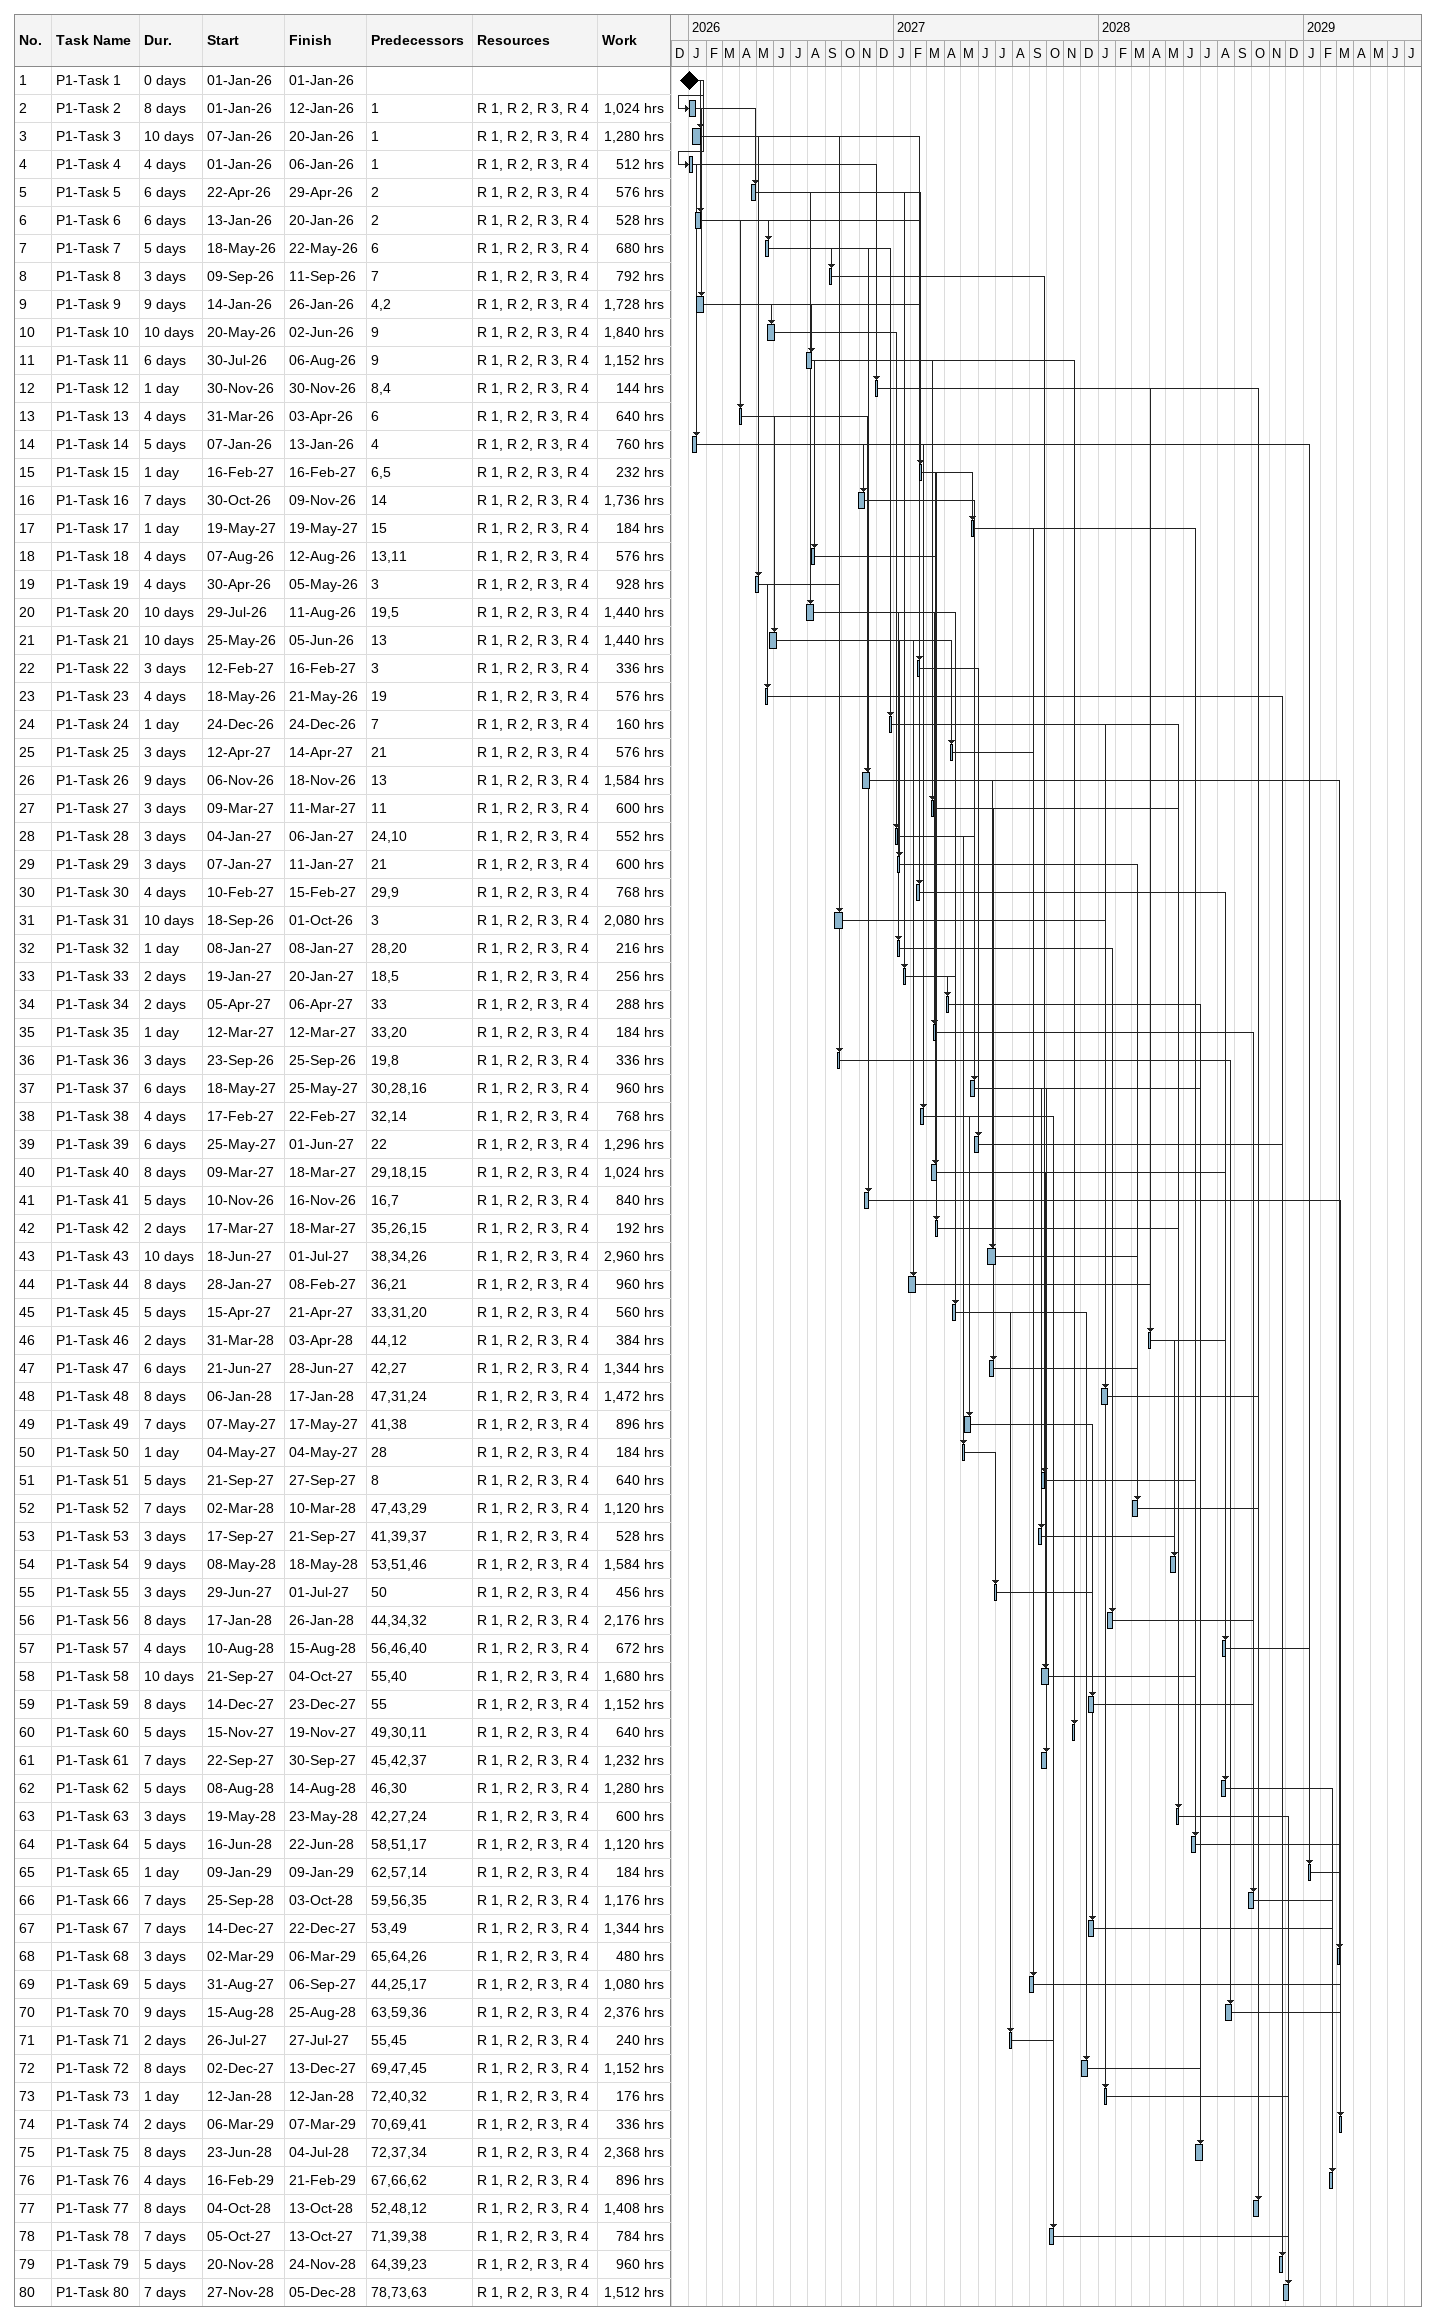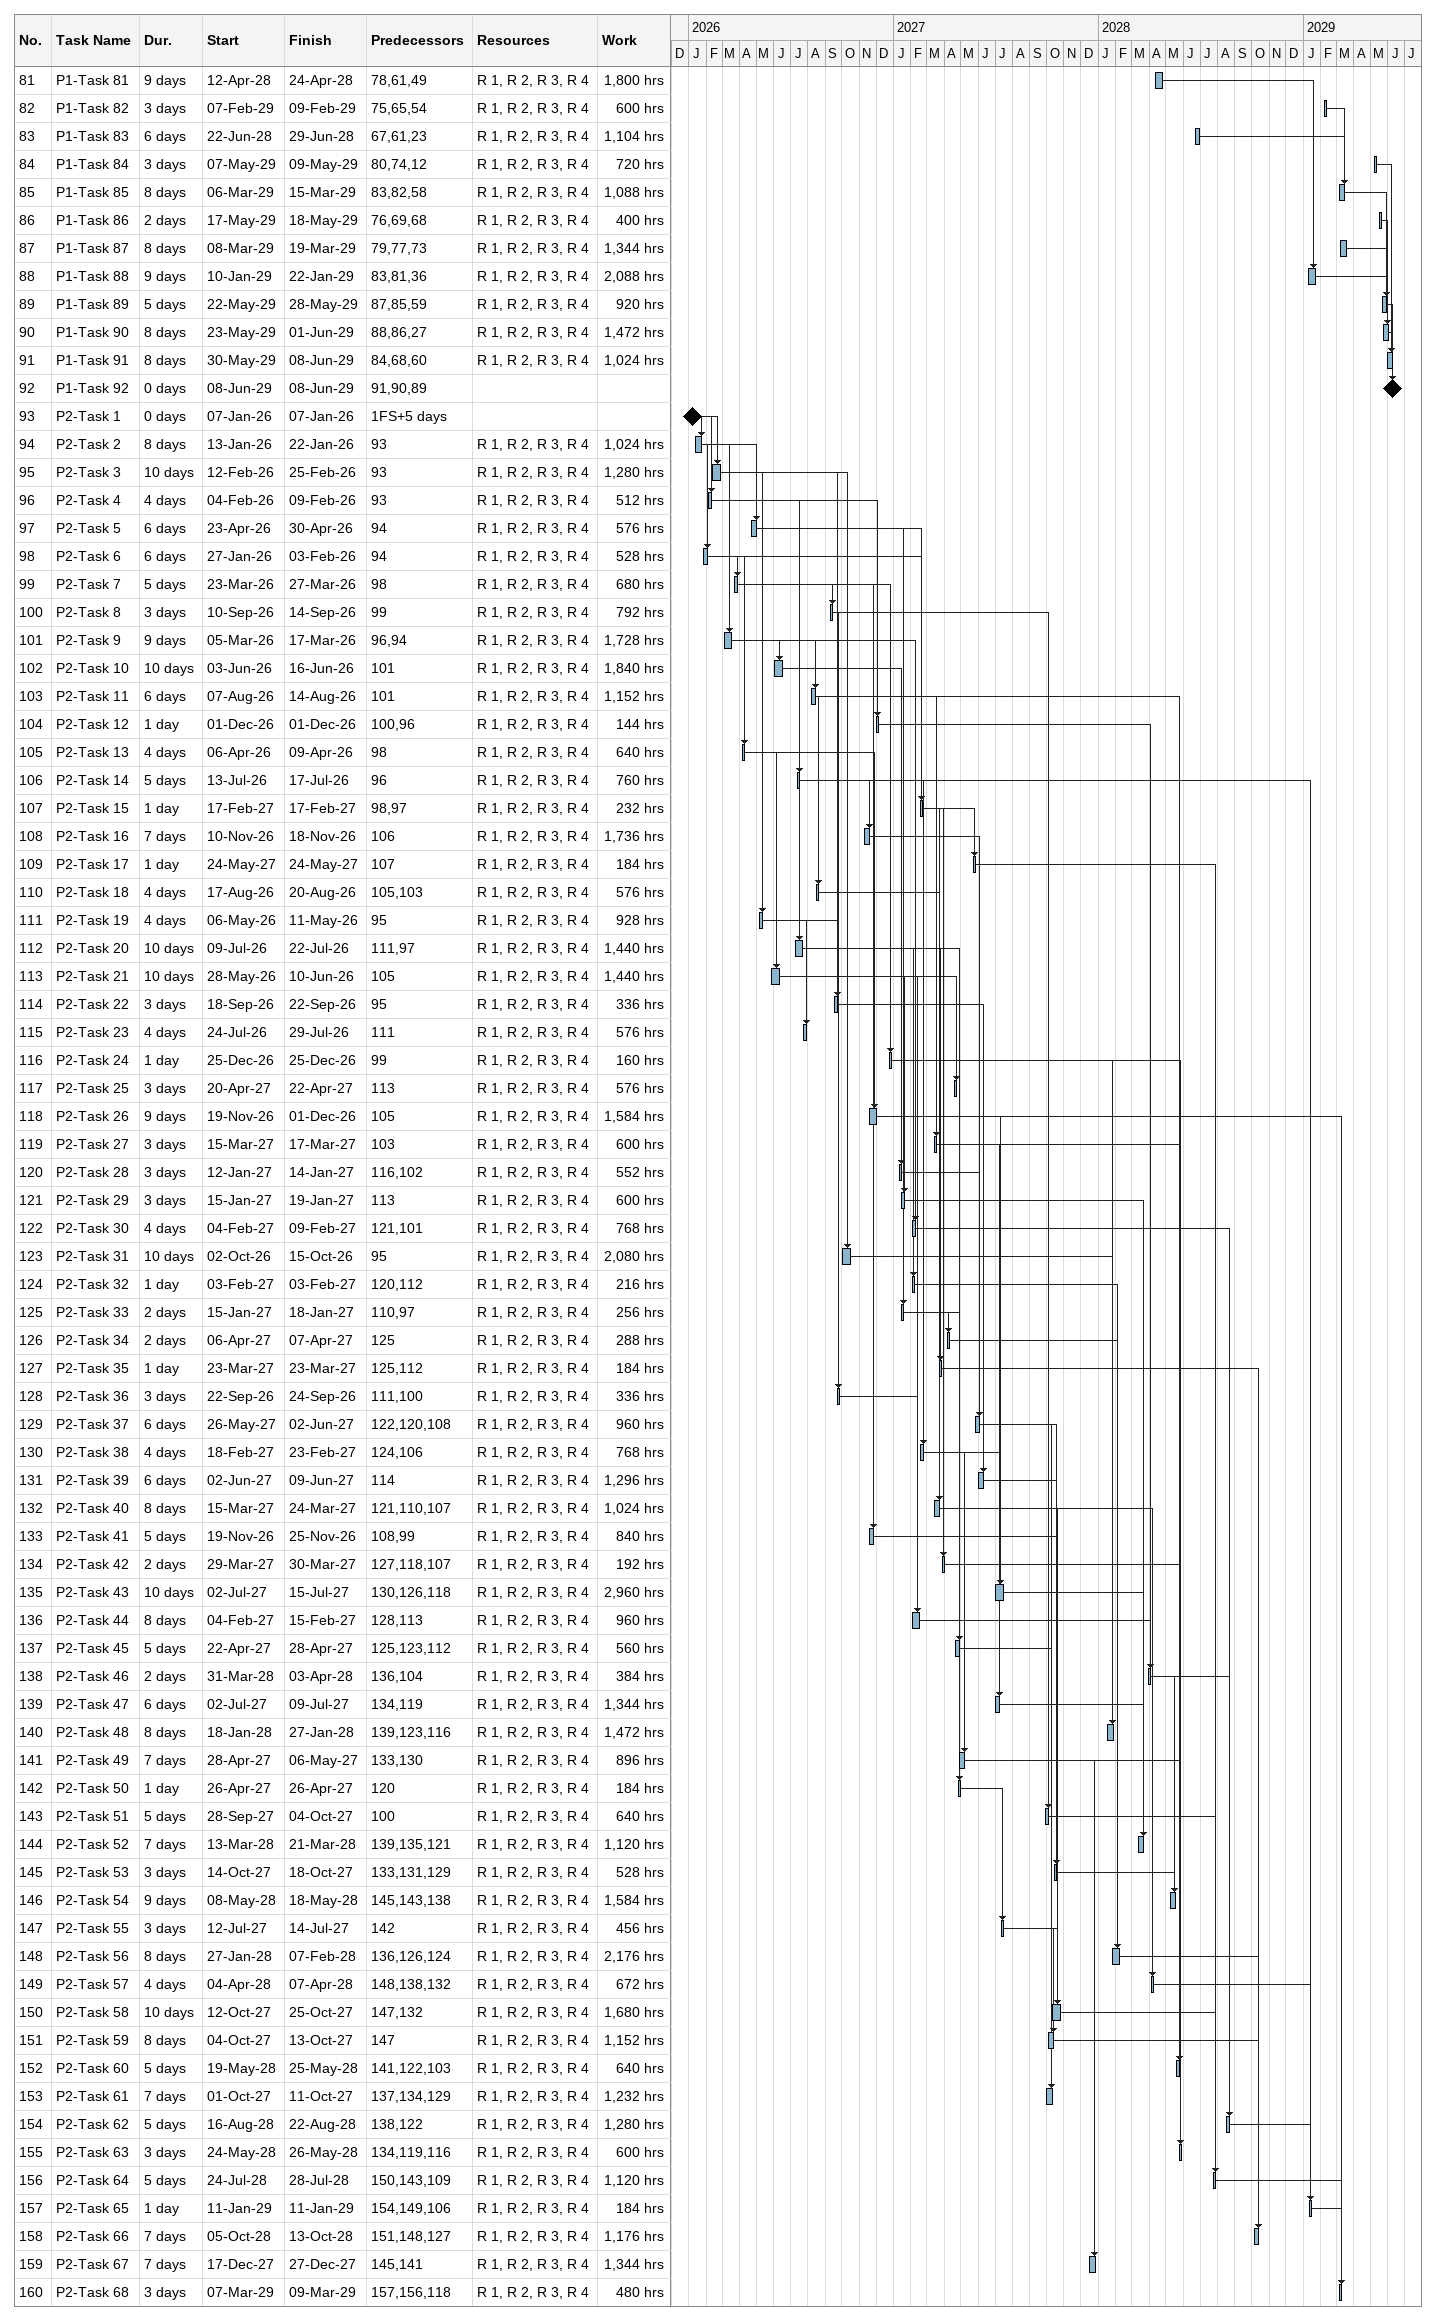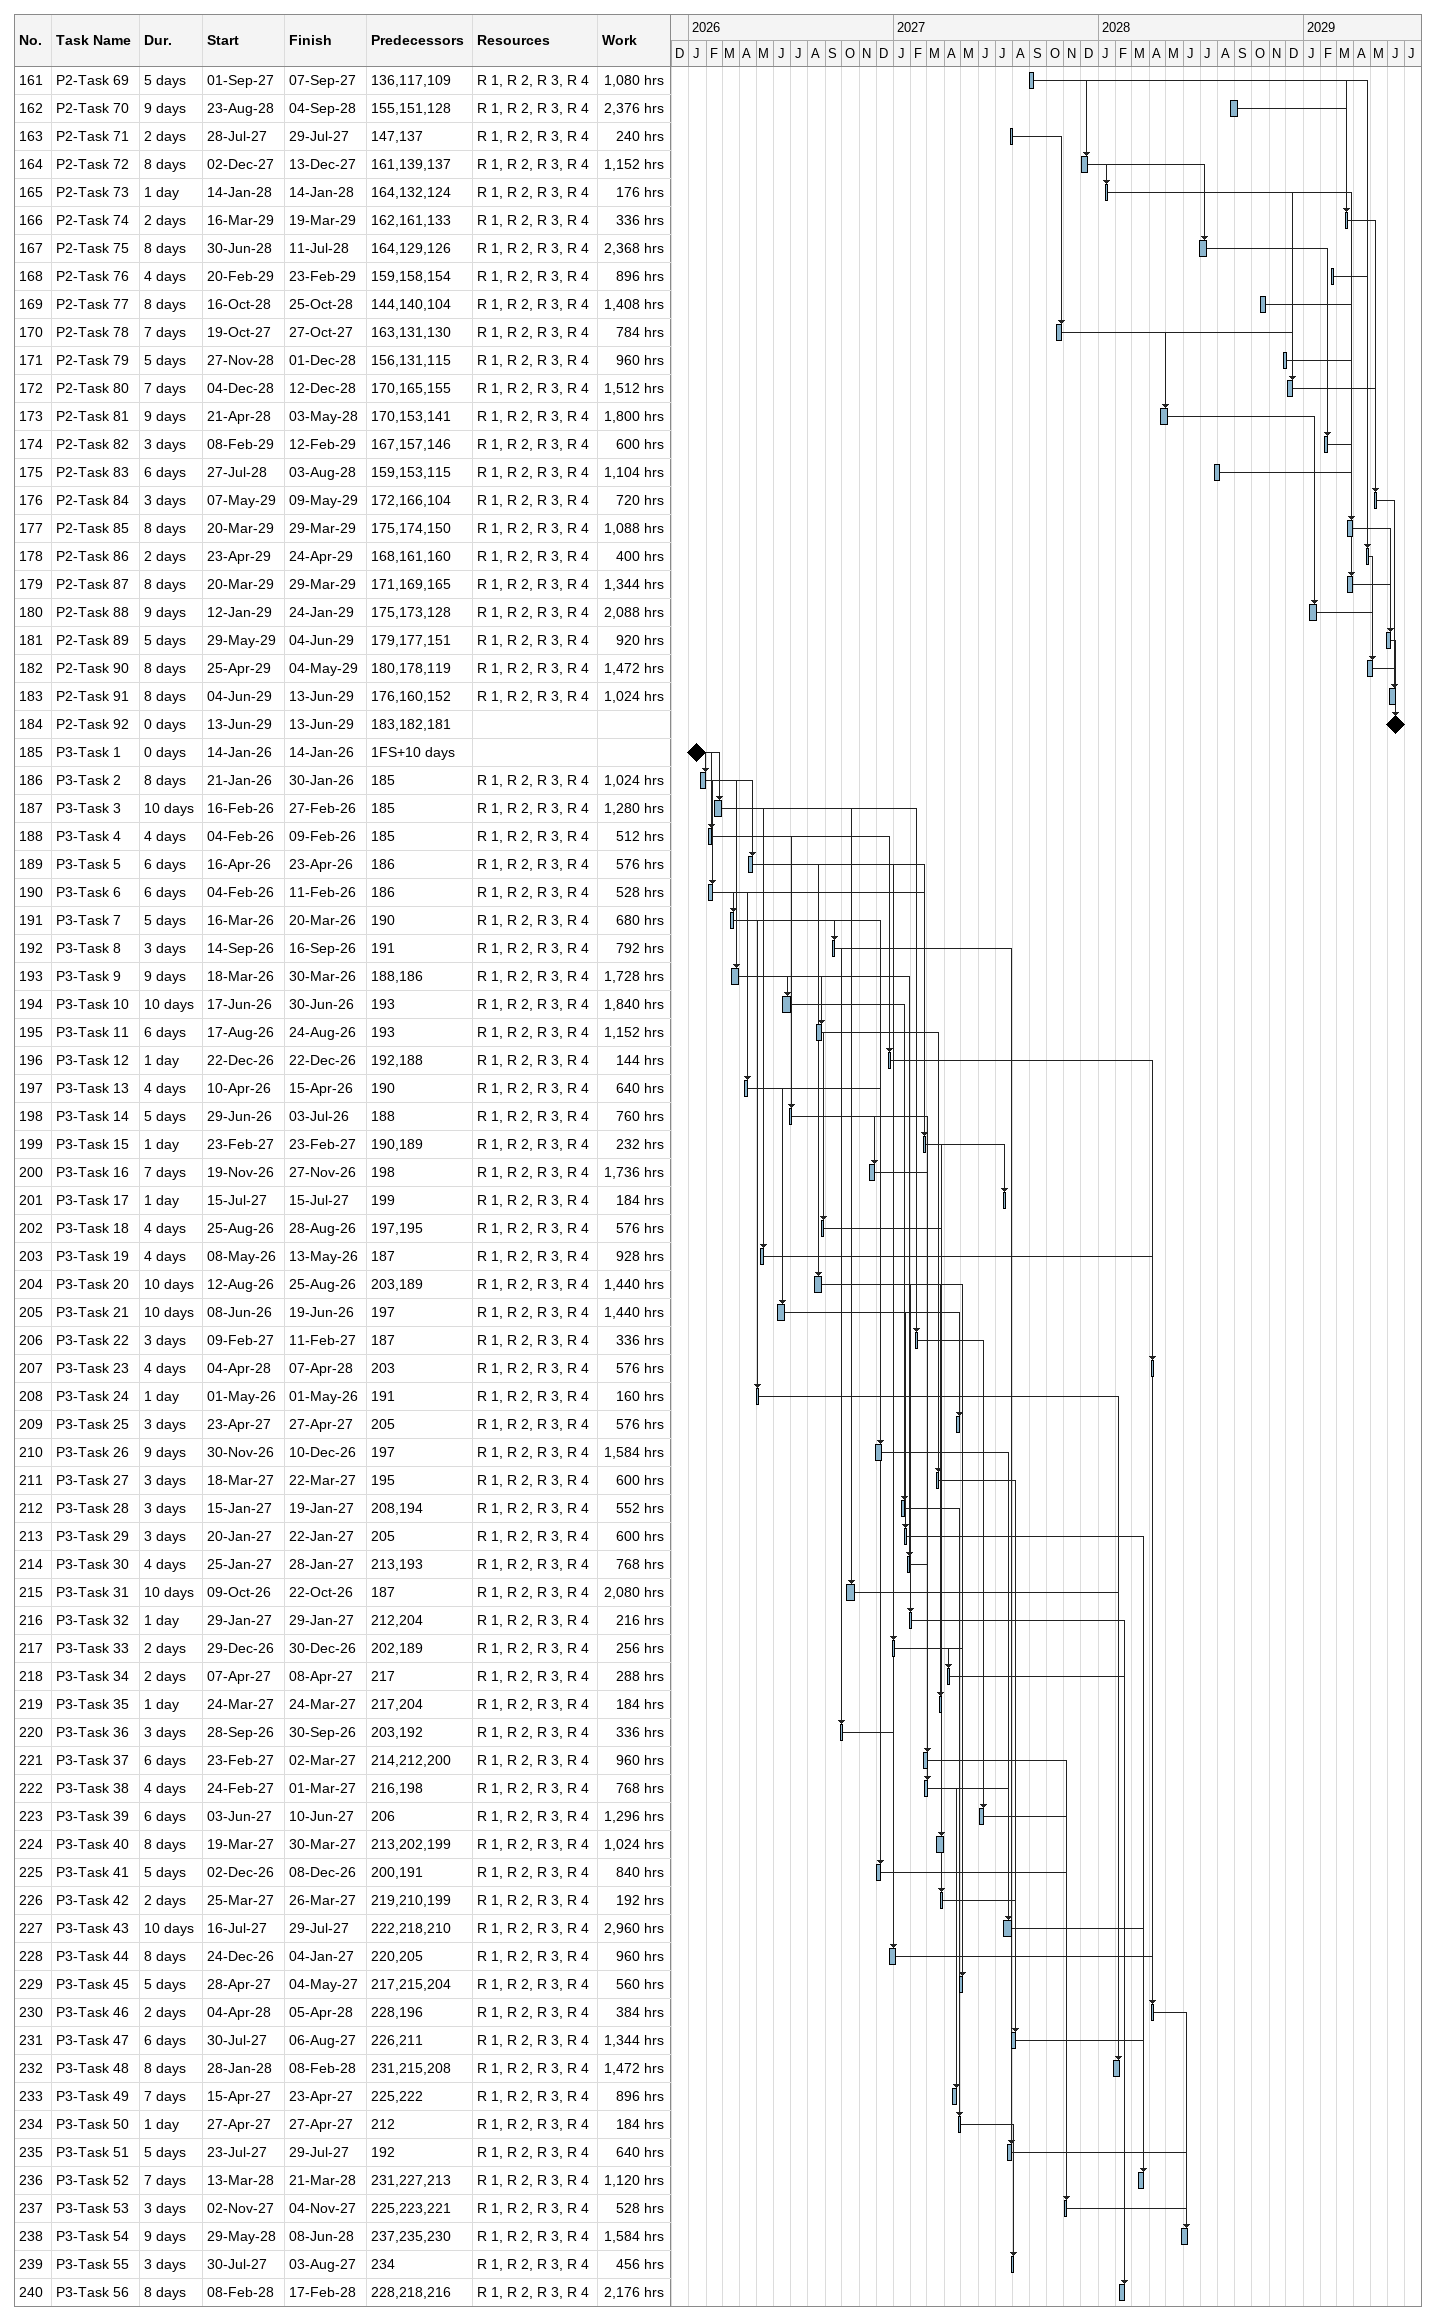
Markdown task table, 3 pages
| ID | Task | Duration | Start | Finish | Predecessors | Resources | Work (h) |
|---|---|---|---|---|---|---|---|
| 1 | P1-Task 1 | 0d | 2026-01-01 | 2026-01-01 |  |  |  |
| 2 | P1-Task 2 | 8d | 2026-01-01 | 2026-01-12 | 1 | R 1, R 2, R 3, R 4 | 1024 |
| 3 | P1-Task 3 | 10d | 2026-01-07 | 2026-01-20 | 1 | R 1, R 2, R 3, R 4 | 1280 |
| 4 | P1-Task 4 | 4d | 2026-01-01 | 2026-01-06 | 1 | R 1, R 2, R 3, R 4 | 512 |
| 5 | P1-Task 5 | 6d | 2026-04-22 | 2026-04-29 | 2 | R 1, R 2, R 3, R 4 | 576 |
| 6 | P1-Task 6 | 6d | 2026-01-13 | 2026-01-20 | 2 | R 1, R 2, R 3, R 4 | 528 |
| 7 | P1-Task 7 | 5d | 2026-05-18 | 2026-05-22 | 6 | R 1, R 2, R 3, R 4 | 680 |
| 8 | P1-Task 8 | 3d | 2026-09-09 | 2026-09-11 | 7 | R 1, R 2, R 3, R 4 | 792 |
| 9 | P1-Task 9 | 9d | 2026-01-14 | 2026-01-26 | 4, 2 | R 1, R 2, R 3, R 4 | 1728 |
| 10 | P1-Task 10 | 10d | 2026-05-20 | 2026-06-02 | 9 | R 1, R 2, R 3, R 4 | 1840 |
| 11 | P1-Task 11 | 6d | 2026-07-30 | 2026-08-06 | 9 | R 1, R 2, R 3, R 4 | 1152 |
| 12 | P1-Task 12 | 1d | 2026-11-30 | 2026-11-30 | 8, 4 | R 1, R 2, R 3, R 4 | 144 |
| 13 | P1-Task 13 | 4d | 2026-03-31 | 2026-04-03 | 6 | R 1, R 2, R 3, R 4 | 640 |
| 14 | P1-Task 14 | 5d | 2026-01-07 | 2026-01-13 | 4 | R 1, R 2, R 3, R 4 | 760 |
| 15 | P1-Task 15 | 1d | 2027-02-16 | 2027-02-16 | 6, 5 | R 1, R 2, R 3, R 4 | 232 |
| 16 | P1-Task 16 | 7d | 2026-10-30 | 2026-11-09 | 14 | R 1, R 2, R 3, R 4 | 1736 |
| 17 | P1-Task 17 | 1d | 2027-05-19 | 2027-05-19 | 15 | R 1, R 2, R 3, R 4 | 184 |
| 18 | P1-Task 18 | 4d | 2026-08-07 | 2026-08-12 | 13, 11 | R 1, R 2, R 3, R 4 | 576 |
| 19 | P1-Task 19 | 4d | 2026-04-30 | 2026-05-05 | 3 | R 1, R 2, R 3, R 4 | 928 |
| 20 | P1-Task 20 | 10d | 2026-07-29 | 2026-08-11 | 19, 5 | R 1, R 2, R 3, R 4 | 1440 |
| 21 | P1-Task 21 | 10d | 2026-05-25 | 2026-06-05 | 13 | R 1, R 2, R 3, R 4 | 1440 |
| 22 | P1-Task 22 | 3d | 2027-02-12 | 2027-02-16 | 3 | R 1, R 2, R 3, R 4 | 336 |
| 23 | P1-Task 23 | 4d | 2026-05-18 | 2026-05-21 | 19 | R 1, R 2, R 3, R 4 | 576 |
| 24 | P1-Task 24 | 1d | 2026-12-24 | 2026-12-24 | 7 | R 1, R 2, R 3, R 4 | 160 |
| 25 | P1-Task 25 | 3d | 2027-04-12 | 2027-04-14 | 21 | R 1, R 2, R 3, R 4 | 576 |
| 26 | P1-Task 26 | 9d | 2026-11-06 | 2026-11-18 | 13 | R 1, R 2, R 3, R 4 | 1584 |
| 27 | P1-Task 27 | 3d | 2027-03-09 | 2027-03-11 | 11 | R 1, R 2, R 3, R 4 | 600 |
| 28 | P1-Task 28 | 3d | 2027-01-04 | 2027-01-06 | 24, 10 | R 1, R 2, R 3, R 4 | 552 |
| 29 | P1-Task 29 | 3d | 2027-01-07 | 2027-01-11 | 21 | R 1, R 2, R 3, R 4 | 600 |
| 30 | P1-Task 30 | 4d | 2027-02-10 | 2027-02-15 | 29, 9 | R 1, R 2, R 3, R 4 | 768 |
| 31 | P1-Task 31 | 10d | 2026-09-18 | 2026-10-01 | 3 | R 1, R 2, R 3, R 4 | 2080 |
| 32 | P1-Task 32 | 1d | 2027-01-08 | 2027-01-08 | 28, 20 | R 1, R 2, R 3, R 4 | 216 |
| 33 | P1-Task 33 | 2d | 2027-01-19 | 2027-01-20 | 18, 5 | R 1, R 2, R 3, R 4 | 256 |
| 34 | P1-Task 34 | 2d | 2027-04-05 | 2027-04-06 | 33 | R 1, R 2, R 3, R 4 | 288 |
| 35 | P1-Task 35 | 1d | 2027-03-12 | 2027-03-12 | 33, 20 | R 1, R 2, R 3, R 4 | 184 |
| 36 | P1-Task 36 | 3d | 2026-09-23 | 2026-09-25 | 19, 8 | R 1, R 2, R 3, R 4 | 336 |
| 37 | P1-Task 37 | 6d | 2027-05-18 | 2027-05-25 | 30, 28, 16 | R 1, R 2, R 3, R 4 | 960 |
| 38 | P1-Task 38 | 4d | 2027-02-17 | 2027-02-22 | 32, 14 | R 1, R 2, R 3, R 4 | 768 |
| 39 | P1-Task 39 | 6d | 2027-05-25 | 2027-06-01 | 22 | R 1, R 2, R 3, R 4 | 1296 |
| 40 | P1-Task 40 | 8d | 2027-03-09 | 2027-03-18 | 29, 18, 15 | R 1, R 2, R 3, R 4 | 1024 |
| 41 | P1-Task 41 | 5d | 2026-11-10 | 2026-11-16 | 16, 7 | R 1, R 2, R 3, R 4 | 840 |
| 42 | P1-Task 42 | 2d | 2027-03-17 | 2027-03-18 | 35, 26, 15 | R 1, R 2, R 3, R 4 | 192 |
| 43 | P1-Task 43 | 10d | 2027-06-18 | 2027-07-01 | 38, 34, 26 | R 1, R 2, R 3, R 4 | 2960 |
| 44 | P1-Task 44 | 8d | 2027-01-28 | 2027-02-08 | 36, 21 | R 1, R 2, R 3, R 4 | 960 |
| 45 | P1-Task 45 | 5d | 2027-04-15 | 2027-04-21 | 33, 31, 20 | R 1, R 2, R 3, R 4 | 560 |
| 46 | P1-Task 46 | 2d | 2028-03-31 | 2028-04-03 | 44, 12 | R 1, R 2, R 3, R 4 | 384 |
| 47 | P1-Task 47 | 6d | 2027-06-21 | 2027-06-28 | 42, 27 | R 1, R 2, R 3, R 4 | 1344 |
| 48 | P1-Task 48 | 8d | 2028-01-06 | 2028-01-17 | 47, 31, 24 | R 1, R 2, R 3, R 4 | 1472 |
| 49 | P1-Task 49 | 7d | 2027-05-07 | 2027-05-17 | 41, 38 | R 1, R 2, R 3, R 4 | 896 |
| 50 | P1-Task 50 | 1d | 2027-05-04 | 2027-05-04 | 28 | R 1, R 2, R 3, R 4 | 184 |
| 51 | P1-Task 51 | 5d | 2027-09-21 | 2027-09-27 | 8 | R 1, R 2, R 3, R 4 | 640 |
| 52 | P1-Task 52 | 7d | 2028-03-02 | 2028-03-10 | 47, 43, 29 | R 1, R 2, R 3, R 4 | 1120 |
| 53 | P1-Task 53 | 3d | 2027-09-17 | 2027-09-21 | 41, 39, 37 | R 1, R 2, R 3, R 4 | 528 |
| 54 | P1-Task 54 | 9d | 2028-05-08 | 2028-05-18 | 53, 51, 46 | R 1, R 2, R 3, R 4 | 1584 |
| 55 | P1-Task 55 | 3d | 2027-06-29 | 2027-07-01 | 50 | R 1, R 2, R 3, R 4 | 456 |
| 56 | P1-Task 56 | 8d | 2028-01-17 | 2028-01-26 | 44, 34, 32 | R 1, R 2, R 3, R 4 | 2176 |
| 57 | P1-Task 57 | 4d | 2028-08-10 | 2028-08-15 | 56, 46, 40 | R 1, R 2, R 3, R 4 | 672 |
| 58 | P1-Task 58 | 10d | 2027-09-21 | 2027-10-04 | 55, 40 | R 1, R 2, R 3, R 4 | 1680 |
| 59 | P1-Task 59 | 8d | 2027-12-14 | 2027-12-23 | 55 | R 1, R 2, R 3, R 4 | 1152 |
| 60 | P1-Task 60 | 5d | 2027-11-15 | 2027-11-19 | 49, 30, 11 | R 1, R 2, R 3, R 4 | 640 |
| 61 | P1-Task 61 | 7d | 2027-09-22 | 2027-09-30 | 45, 42, 37 | R 1, R 2, R 3, R 4 | 1232 |
| 62 | P1-Task 62 | 5d | 2028-08-08 | 2028-08-14 | 46, 30 | R 1, R 2, R 3, R 4 | 1280 |
| 63 | P1-Task 63 | 3d | 2028-05-19 | 2028-05-23 | 42, 27, 24 | R 1, R 2, R 3, R 4 | 600 |
| 64 | P1-Task 64 | 5d | 2028-06-16 | 2028-06-22 | 58, 51, 17 | R 1, R 2, R 3, R 4 | 1120 |
| 65 | P1-Task 65 | 1d | 2029-01-09 | 2029-01-09 | 62, 57, 14 | R 1, R 2, R 3, R 4 | 184 |
| 66 | P1-Task 66 | 7d | 2028-09-25 | 2028-10-03 | 59, 56, 35 | R 1, R 2, R 3, R 4 | 1176 |
| 67 | P1-Task 67 | 7d | 2027-12-14 | 2027-12-22 | 53, 49 | R 1, R 2, R 3, R 4 | 1344 |
| 68 | P1-Task 68 | 3d | 2029-03-02 | 2029-03-06 | 65, 64, 26 | R 1, R 2, R 3, R 4 | 480 |
| 69 | P1-Task 69 | 5d | 2027-08-31 | 2027-09-06 | 44, 25, 17 | R 1, R 2, R 3, R 4 | 1080 |
| 70 | P1-Task 70 | 9d | 2028-08-15 | 2028-08-25 | 63, 59, 36 | R 1, R 2, R 3, R 4 | 2376 |
| 71 | P1-Task 71 | 2d | 2027-07-26 | 2027-07-27 | 55, 45 | R 1, R 2, R 3, R 4 | 240 |
| 72 | P1-Task 72 | 8d | 2027-12-02 | 2027-12-13 | 69, 47, 45 | R 1, R 2, R 3, R 4 | 1152 |
| 73 | P1-Task 73 | 1d | 2028-01-12 | 2028-01-12 | 72, 40, 32 | R 1, R 2, R 3, R 4 | 176 |
| 74 | P1-Task 74 | 2d | 2029-03-06 | 2029-03-07 | 70, 69, 41 | R 1, R 2, R 3, R 4 | 336 |
| 75 | P1-Task 75 | 8d | 2028-06-23 | 2028-07-04 | 72, 37, 34 | R 1, R 2, R 3, R 4 | 2368 |
| 76 | P1-Task 76 | 4d | 2029-02-16 | 2029-02-21 | 67, 66, 62 | R 1, R 2, R 3, R 4 | 896 |
| 77 | P1-Task 77 | 8d | 2028-10-04 | 2028-10-13 | 52, 48, 12 | R 1, R 2, R 3, R 4 | 1408 |
| 78 | P1-Task 78 | 7d | 2027-10-05 | 2027-10-13 | 71, 39, 38 | R 1, R 2, R 3, R 4 | 784 |
| 79 | P1-Task 79 | 5d | 2028-11-20 | 2028-11-24 | 64, 39, 23 | R 1, R 2, R 3, R 4 | 960 |
| 80 | P1-Task 80 | 7d | 2028-11-27 | 2028-12-05 | 78, 73, 63 | R 1, R 2, R 3, R 4 | 1512 |
| 81 | P1-Task 81 | 9d | 2028-04-12 | 2028-04-24 | 78, 61, 49 | R 1, R 2, R 3, R 4 | 1800 |
| 82 | P1-Task 82 | 3d | 2029-02-07 | 2029-02-09 | 75, 65, 54 | R 1, R 2, R 3, R 4 | 600 |
| 83 | P1-Task 83 | 6d | 2028-06-22 | 2028-06-29 | 67, 61, 23 | R 1, R 2, R 3, R 4 | 1104 |
| 84 | P1-Task 84 | 3d | 2029-05-07 | 2029-05-09 | 80, 74, 12 | R 1, R 2, R 3, R 4 | 720 |
| 85 | P1-Task 85 | 8d | 2029-03-06 | 2029-03-15 | 83, 82, 58 | R 1, R 2, R 3, R 4 | 1088 |
| 86 | P1-Task 86 | 2d | 2029-05-17 | 2029-05-18 | 76, 69, 68 | R 1, R 2, R 3, R 4 | 400 |
| 87 | P1-Task 87 | 8d | 2029-03-08 | 2029-03-19 | 79, 77, 73 | R 1, R 2, R 3, R 4 | 1344 |
| 88 | P1-Task 88 | 9d | 2029-01-10 | 2029-01-22 | 83, 81, 36 | R 1, R 2, R 3, R 4 | 2088 |
| 89 | P1-Task 89 | 5d | 2029-05-22 | 2029-05-28 | 87, 85, 59 | R 1, R 2, R 3, R 4 | 920 |
| 90 | P1-Task 90 | 8d | 2029-05-23 | 2029-06-01 | 88, 86, 27 | R 1, R 2, R 3, R 4 | 1472 |
| 91 | P1-Task 91 | 8d | 2029-05-30 | 2029-06-08 | 84, 68, 60 | R 1, R 2, R 3, R 4 | 1024 |
| 92 | P1-Task 92 | 0d | 2029-06-08 | 2029-06-08 | 91, 90, 89 |  |  |
| 93 | P2-Task 1 | 0d | 2026-01-07 | 2026-01-07 | 1FS+5d |  |  |
| 94 | P2-Task 2 | 8d | 2026-01-13 | 2026-01-22 | 93 | R 1, R 2, R 3, R 4 | 1024 |
| 95 | P2-Task 3 | 10d | 2026-02-12 | 2026-02-25 | 93 | R 1, R 2, R 3, R 4 | 1280 |
| 96 | P2-Task 4 | 4d | 2026-02-04 | 2026-02-09 | 93 | R 1, R 2, R 3, R 4 | 512 |
| 97 | P2-Task 5 | 6d | 2026-04-23 | 2026-04-30 | 94 | R 1, R 2, R 3, R 4 | 576 |
| 98 | P2-Task 6 | 6d | 2026-01-27 | 2026-02-03 | 94 | R 1, R 2, R 3, R 4 | 528 |
| 99 | P2-Task 7 | 5d | 2026-03-23 | 2026-03-27 | 98 | R 1, R 2, R 3, R 4 | 680 |
| 100 | P2-Task 8 | 3d | 2026-09-10 | 2026-09-14 | 99 | R 1, R 2, R 3, R 4 | 792 |
| 101 | P2-Task 9 | 9d | 2026-03-05 | 2026-03-17 | 96, 94 | R 1, R 2, R 3, R 4 | 1728 |
| 102 | P2-Task 10 | 10d | 2026-06-03 | 2026-06-16 | 101 | R 1, R 2, R 3, R 4 | 1840 |
| 103 | P2-Task 11 | 6d | 2026-08-07 | 2026-08-14 | 101 | R 1, R 2, R 3, R 4 | 1152 |
| 104 | P2-Task 12 | 1d | 2026-12-01 | 2026-12-01 | 100, 96 | R 1, R 2, R 3, R 4 | 144 |
| 105 | P2-Task 13 | 4d | 2026-04-06 | 2026-04-09 | 98 | R 1, R 2, R 3, R 4 | 640 |
| 106 | P2-Task 14 | 5d | 2026-07-13 | 2026-07-17 | 96 | R 1, R 2, R 3, R 4 | 760 |
| 107 | P2-Task 15 | 1d | 2027-02-17 | 2027-02-17 | 98, 97 | R 1, R 2, R 3, R 4 | 232 |
| 108 | P2-Task 16 | 7d | 2026-11-10 | 2026-11-18 | 106 | R 1, R 2, R 3, R 4 | 1736 |
| 109 | P2-Task 17 | 1d | 2027-05-24 | 2027-05-24 | 107 | R 1, R 2, R 3, R 4 | 184 |
| 110 | P2-Task 18 | 4d | 2026-08-17 | 2026-08-20 | 105, 103 | R 1, R 2, R 3, R 4 | 576 |
| 111 | P2-Task 19 | 4d | 2026-05-06 | 2026-05-11 | 95 | R 1, R 2, R 3, R 4 | 928 |
| 112 | P2-Task 20 | 10d | 2026-07-09 | 2026-07-22 | 111, 97 | R 1, R 2, R 3, R 4 | 1440 |
| 113 | P2-Task 21 | 10d | 2026-05-28 | 2026-06-10 | 105 | R 1, R 2, R 3, R 4 | 1440 |
| 114 | P2-Task 22 | 3d | 2026-09-18 | 2026-09-22 | 95 | R 1, R 2, R 3, R 4 | 336 |
| 115 | P2-Task 23 | 4d | 2026-07-24 | 2026-07-29 | 111 | R 1, R 2, R 3, R 4 | 576 |
| 116 | P2-Task 24 | 1d | 2026-12-25 | 2026-12-25 | 99 | R 1, R 2, R 3, R 4 | 160 |
| 117 | P2-Task 25 | 3d | 2027-04-20 | 2027-04-22 | 113 | R 1, R 2, R 3, R 4 | 576 |
| 118 | P2-Task 26 | 9d | 2026-11-19 | 2026-12-01 | 105 | R 1, R 2, R 3, R 4 | 1584 |
| 119 | P2-Task 27 | 3d | 2027-03-15 | 2027-03-17 | 103 | R 1, R 2, R 3, R 4 | 600 |
| 120 | P2-Task 28 | 3d | 2027-01-12 | 2027-01-14 | 116, 102 | R 1, R 2, R 3, R 4 | 552 |
| 121 | P2-Task 29 | 3d | 2027-01-15 | 2027-01-19 | 113 | R 1, R 2, R 3, R 4 | 600 |
| 122 | P2-Task 30 | 4d | 2027-02-04 | 2027-02-09 | 121, 101 | R 1, R 2, R 3, R 4 | 768 |
| 123 | P2-Task 31 | 10d | 2026-10-02 | 2026-10-15 | 95 | R 1, R 2, R 3, R 4 | 2080 |
| 124 | P2-Task 32 | 1d | 2027-02-03 | 2027-02-03 | 120, 112 | R 1, R 2, R 3, R 4 | 216 |
| 125 | P2-Task 33 | 2d | 2027-01-15 | 2027-01-18 | 110, 97 | R 1, R 2, R 3, R 4 | 256 |
| 126 | P2-Task 34 | 2d | 2027-04-06 | 2027-04-07 | 125 | R 1, R 2, R 3, R 4 | 288 |
| 127 | P2-Task 35 | 1d | 2027-03-23 | 2027-03-23 | 125, 112 | R 1, R 2, R 3, R 4 | 184 |
| 128 | P2-Task 36 | 3d | 2026-09-22 | 2026-09-24 | 111, 100 | R 1, R 2, R 3, R 4 | 336 |
| 129 | P2-Task 37 | 6d | 2027-05-26 | 2027-06-02 | 122, 120, 108 | R 1, R 2, R 3, R 4 | 960 |
| 130 | P2-Task 38 | 4d | 2027-02-18 | 2027-02-23 | 124, 106 | R 1, R 2, R 3, R 4 | 768 |
| 131 | P2-Task 39 | 6d | 2027-06-02 | 2027-06-09 | 114 | R 1, R 2, R 3, R 4 | 1296 |
| 132 | P2-Task 40 | 8d | 2027-03-15 | 2027-03-24 | 121, 110, 107 | R 1, R 2, R 3, R 4 | 1024 |
| 133 | P2-Task 41 | 5d | 2026-11-19 | 2026-11-25 | 108, 99 | R 1, R 2, R 3, R 4 | 840 |
| 134 | P2-Task 42 | 2d | 2027-03-29 | 2027-03-30 | 127, 118, 107 | R 1, R 2, R 3, R 4 | 192 |
| 135 | P2-Task 43 | 10d | 2027-07-02 | 2027-07-15 | 130, 126, 118 | R 1, R 2, R 3, R 4 | 2960 |
| 136 | P2-Task 44 | 8d | 2027-02-04 | 2027-02-15 | 128, 113 | R 1, R 2, R 3, R 4 | 960 |
| 137 | P2-Task 45 | 5d | 2027-04-22 | 2027-04-28 | 125, 123, 112 | R 1, R 2, R 3, R 4 | 560 |
| 138 | P2-Task 46 | 2d | 2028-03-31 | 2028-04-03 | 136, 104 | R 1, R 2, R 3, R 4 | 384 |
| 139 | P2-Task 47 | 6d | 2027-07-02 | 2027-07-09 | 134, 119 | R 1, R 2, R 3, R 4 | 1344 |
| 140 | P2-Task 48 | 8d | 2028-01-18 | 2028-01-27 | 139, 123, 116 | R 1, R 2, R 3, R 4 | 1472 |
| 141 | P2-Task 49 | 7d | 2027-04-28 | 2027-05-06 | 133, 130 | R 1, R 2, R 3, R 4 | 896 |
| 142 | P2-Task 50 | 1d | 2027-04-26 | 2027-04-26 | 120 | R 1, R 2, R 3, R 4 | 184 |
| 143 | P2-Task 51 | 5d | 2027-09-28 | 2027-10-04 | 100 | R 1, R 2, R 3, R 4 | 640 |
| 144 | P2-Task 52 | 7d | 2028-03-13 | 2028-03-21 | 139, 135, 121 | R 1, R 2, R 3, R 4 | 1120 |
| 145 | P2-Task 53 | 3d | 2027-10-14 | 2027-10-18 | 133, 131, 129 | R 1, R 2, R 3, R 4 | 528 |
| 146 | P2-Task 54 | 9d | 2028-05-08 | 2028-05-18 | 145, 143, 138 | R 1, R 2, R 3, R 4 | 1584 |
| 147 | P2-Task 55 | 3d | 2027-07-12 | 2027-07-14 | 142 | R 1, R 2, R 3, R 4 | 456 |
| 148 | P2-Task 56 | 8d | 2028-01-27 | 2028-02-07 | 136, 126, 124 | R 1, R 2, R 3, R 4 | 2176 |
| 149 | P2-Task 57 | 4d | 2028-04-04 | 2028-04-07 | 148, 138, 132 | R 1, R 2, R 3, R 4 | 672 |
| 150 | P2-Task 58 | 10d | 2027-10-12 | 2027-10-25 | 147, 132 | R 1, R 2, R 3, R 4 | 1680 |
| 151 | P2-Task 59 | 8d | 2027-10-04 | 2027-10-13 | 147 | R 1, R 2, R 3, R 4 | 1152 |
| 152 | P2-Task 60 | 5d | 2028-05-19 | 2028-05-25 | 141, 122, 103 | R 1, R 2, R 3, R 4 | 640 |
| 153 | P2-Task 61 | 7d | 2027-10-01 | 2027-10-11 | 137, 134, 129 | R 1, R 2, R 3, R 4 | 1232 |
| 154 | P2-Task 62 | 5d | 2028-08-16 | 2028-08-22 | 138, 122 | R 1, R 2, R 3, R 4 | 1280 |
| 155 | P2-Task 63 | 3d | 2028-05-24 | 2028-05-26 | 134, 119, 116 | R 1, R 2, R 3, R 4 | 600 |
| 156 | P2-Task 64 | 5d | 2028-07-24 | 2028-07-28 | 150, 143, 109 | R 1, R 2, R 3, R 4 | 1120 |
| 157 | P2-Task 65 | 1d | 2029-01-11 | 2029-01-11 | 154, 149, 106 | R 1, R 2, R 3, R 4 | 184 |
| 158 | P2-Task 66 | 7d | 2028-10-05 | 2028-10-13 | 151, 148, 127 | R 1, R 2, R 3, R 4 | 1176 |
| 159 | P2-Task 67 | 7d | 2027-12-17 | 2027-12-27 | 145, 141 | R 1, R 2, R 3, R 4 | 1344 |
| 160 | P2-Task 68 | 3d | 2029-03-07 | 2029-03-09 | 157, 156, 118 | R 1, R 2, R 3, R 4 | 480 |
| 161 | P2-Task 69 | 5d | 2027-09-01 | 2027-09-07 | 136, 117, 109 | R 1, R 2, R 3, R 4 | 1080 |
| 162 | P2-Task 70 | 9d | 2028-08-23 | 2028-09-04 | 155, 151, 128 | R 1, R 2, R 3, R 4 | 2376 |
| 163 | P2-Task 71 | 2d | 2027-07-28 | 2027-07-29 | 147, 137 | R 1, R 2, R 3, R 4 | 240 |
| 164 | P2-Task 72 | 8d | 2027-12-02 | 2027-12-13 | 161, 139, 137 | R 1, R 2, R 3, R 4 | 1152 |
| 165 | P2-Task 73 | 1d | 2028-01-14 | 2028-01-14 | 164, 132, 124 | R 1, R 2, R 3, R 4 | 176 |
| 166 | P2-Task 74 | 2d | 2029-03-16 | 2029-03-19 | 162, 161, 133 | R 1, R 2, R 3, R 4 | 336 |
| 167 | P2-Task 75 | 8d | 2028-06-30 | 2028-07-11 | 164, 129, 126 | R 1, R 2, R 3, R 4 | 2368 |
| 168 | P2-Task 76 | 4d | 2029-02-20 | 2029-02-23 | 159, 158, 154 | R 1, R 2, R 3, R 4 | 896 |
| 169 | P2-Task 77 | 8d | 2028-10-16 | 2028-10-25 | 144, 140, 104 | R 1, R 2, R 3, R 4 | 1408 |
| 170 | P2-Task 78 | 7d | 2027-10-19 | 2027-10-27 | 163, 131, 130 | R 1, R 2, R 3, R 4 | 784 |
| 171 | P2-Task 79 | 5d | 2028-11-27 | 2028-12-01 | 156, 131, 115 | R 1, R 2, R 3, R 4 | 960 |
| 172 | P2-Task 80 | 7d | 2028-12-04 | 2028-12-12 | 170, 165, 155 | R 1, R 2, R 3, R 4 | 1512 |
| 173 | P2-Task 81 | 9d | 2028-04-21 | 2028-05-03 | 170, 153, 141 | R 1, R 2, R 3, R 4 | 1800 |
| 174 | P2-Task 82 | 3d | 2029-02-08 | 2029-02-12 | 167, 157, 146 | R 1, R 2, R 3, R 4 | 600 |
| 175 | P2-Task 83 | 6d | 2028-07-27 | 2028-08-03 | 159, 153, 115 | R 1, R 2, R 3, R 4 | 1104 |
| 176 | P2-Task 84 | 3d | 2029-05-07 | 2029-05-09 | 172, 166, 104 | R 1, R 2, R 3, R 4 | 720 |
| 177 | P2-Task 85 | 8d | 2029-03-20 | 2029-03-29 | 175, 174, 150 | R 1, R 2, R 3, R 4 | 1088 |
| 178 | P2-Task 86 | 2d | 2029-04-23 | 2029-04-24 | 168, 161, 160 | R 1, R 2, R 3, R 4 | 400 |
| 179 | P2-Task 87 | 8d | 2029-03-20 | 2029-03-29 | 171, 169, 165 | R 1, R 2, R 3, R 4 | 1344 |
| 180 | P2-Task 88 | 9d | 2029-01-12 | 2029-01-24 | 175, 173, 128 | R 1, R 2, R 3, R 4 | 2088 |
| 181 | P2-Task 89 | 5d | 2029-05-29 | 2029-06-04 | 179, 177, 151 | R 1, R 2, R 3, R 4 | 920 |
| 182 | P2-Task 90 | 8d | 2029-04-25 | 2029-05-04 | 180, 178, 119 | R 1, R 2, R 3, R 4 | 1472 |
| 183 | P2-Task 91 | 8d | 2029-06-04 | 2029-06-13 | 176, 160, 152 | R 1, R 2, R 3, R 4 | 1024 |
| 184 | P2-Task 92 | 0d | 2029-06-13 | 2029-06-13 | 183, 182, 181 |  |  |
| 185 | P3-Task 1 | 0d | 2026-01-14 | 2026-01-14 | 1FS+10d |  |  |
| 186 | P3-Task 2 | 8d | 2026-01-21 | 2026-01-30 | 185 | R 1, R 2, R 3, R 4 | 1024 |
| 187 | P3-Task 3 | 10d | 2026-02-16 | 2026-02-27 | 185 | R 1, R 2, R 3, R 4 | 1280 |
| 188 | P3-Task 4 | 4d | 2026-02-04 | 2026-02-09 | 185 | R 1, R 2, R 3, R 4 | 512 |
| 189 | P3-Task 5 | 6d | 2026-04-16 | 2026-04-23 | 186 | R 1, R 2, R 3, R 4 | 576 |
| 190 | P3-Task 6 | 6d | 2026-02-04 | 2026-02-11 | 186 | R 1, R 2, R 3, R 4 | 528 |
| 191 | P3-Task 7 | 5d | 2026-03-16 | 2026-03-20 | 190 | R 1, R 2, R 3, R 4 | 680 |
| 192 | P3-Task 8 | 3d | 2026-09-14 | 2026-09-16 | 191 | R 1, R 2, R 3, R 4 | 792 |
| 193 | P3-Task 9 | 9d | 2026-03-18 | 2026-03-30 | 188, 186 | R 1, R 2, R 3, R 4 | 1728 |
| 194 | P3-Task 10 | 10d | 2026-06-17 | 2026-06-30 | 193 | R 1, R 2, R 3, R 4 | 1840 |
| 195 | P3-Task 11 | 6d | 2026-08-17 | 2026-08-24 | 193 | R 1, R 2, R 3, R 4 | 1152 |
| 196 | P3-Task 12 | 1d | 2026-12-22 | 2026-12-22 | 192, 188 | R 1, R 2, R 3, R 4 | 144 |
| 197 | P3-Task 13 | 4d | 2026-04-10 | 2026-04-15 | 190 | R 1, R 2, R 3, R 4 | 640 |
| 198 | P3-Task 14 | 5d | 2026-06-29 | 2026-07-03 | 188 | R 1, R 2, R 3, R 4 | 760 |
| 199 | P3-Task 15 | 1d | 2027-02-23 | 2027-02-23 | 190, 189 | R 1, R 2, R 3, R 4 | 232 |
| 200 | P3-Task 16 | 7d | 2026-11-19 | 2026-11-27 | 198 | R 1, R 2, R 3, R 4 | 1736 |
| 201 | P3-Task 17 | 1d | 2027-07-15 | 2027-07-15 | 199 | R 1, R 2, R 3, R 4 | 184 |
| 202 | P3-Task 18 | 4d | 2026-08-25 | 2026-08-28 | 197, 195 | R 1, R 2, R 3, R 4 | 576 |
| 203 | P3-Task 19 | 4d | 2026-05-08 | 2026-05-13 | 187 | R 1, R 2, R 3, R 4 | 928 |
| 204 | P3-Task 20 | 10d | 2026-08-12 | 2026-08-25 | 203, 189 | R 1, R 2, R 3, R 4 | 1440 |
| 205 | P3-Task 21 | 10d | 2026-06-08 | 2026-06-19 | 197 | R 1, R 2, R 3, R 4 | 1440 |
| 206 | P3-Task 22 | 3d | 2027-02-09 | 2027-02-11 | 187 | R 1, R 2, R 3, R 4 | 336 |
| 207 | P3-Task 23 | 4d | 2028-04-04 | 2028-04-07 | 203 | R 1, R 2, R 3, R 4 | 576 |
| 208 | P3-Task 24 | 1d | 2026-05-01 | 2026-05-01 | 191 | R 1, R 2, R 3, R 4 | 160 |
| 209 | P3-Task 25 | 3d | 2027-04-23 | 2027-04-27 | 205 | R 1, R 2, R 3, R 4 | 576 |
| 210 | P3-Task 26 | 9d | 2026-11-30 | 2026-12-10 | 197 | R 1, R 2, R 3, R 4 | 1584 |
| 211 | P3-Task 27 | 3d | 2027-03-18 | 2027-03-22 | 195 | R 1, R 2, R 3, R 4 | 600 |
| 212 | P3-Task 28 | 3d | 2027-01-15 | 2027-01-19 | 208, 194 | R 1, R 2, R 3, R 4 | 552 |
| 213 | P3-Task 29 | 3d | 2027-01-20 | 2027-01-22 | 205 | R 1, R 2, R 3, R 4 | 600 |
| 214 | P3-Task 30 | 4d | 2027-01-25 | 2027-01-28 | 213, 193 | R 1, R 2, R 3, R 4 | 768 |
| 215 | P3-Task 31 | 10d | 2026-10-09 | 2026-10-22 | 187 | R 1, R 2, R 3, R 4 | 2080 |
| 216 | P3-Task 32 | 1d | 2027-01-29 | 2027-01-29 | 212, 204 | R 1, R 2, R 3, R 4 | 216 |
| 217 | P3-Task 33 | 2d | 2026-12-29 | 2026-12-30 | 202, 189 | R 1, R 2, R 3, R 4 | 256 |
| 218 | P3-Task 34 | 2d | 2027-04-07 | 2027-04-08 | 217 | R 1, R 2, R 3, R 4 | 288 |
| 219 | P3-Task 35 | 1d | 2027-03-24 | 2027-03-24 | 217, 204 | R 1, R 2, R 3, R 4 | 184 |
| 220 | P3-Task 36 | 3d | 2026-09-28 | 2026-09-30 | 203, 192 | R 1, R 2, R 3, R 4 | 336 |
| 221 | P3-Task 37 | 6d | 2027-02-23 | 2027-03-02 | 214, 212, 200 | R 1, R 2, R 3, R 4 | 960 |
| 222 | P3-Task 38 | 4d | 2027-02-24 | 2027-03-01 | 216, 198 | R 1, R 2, R 3, R 4 | 768 |
| 223 | P3-Task 39 | 6d | 2027-06-03 | 2027-06-10 | 206 | R 1, R 2, R 3, R 4 | 1296 |
| 224 | P3-Task 40 | 8d | 2027-03-19 | 2027-03-30 | 213, 202, 199 | R 1, R 2, R 3, R 4 | 1024 |
| 225 | P3-Task 41 | 5d | 2026-12-02 | 2026-12-08 | 200, 191 | R 1, R 2, R 3, R 4 | 840 |
| 226 | P3-Task 42 | 2d | 2027-03-25 | 2027-03-26 | 219, 210, 199 | R 1, R 2, R 3, R 4 | 192 |
| 227 | P3-Task 43 | 10d | 2027-07-16 | 2027-07-29 | 222, 218, 210 | R 1, R 2, R 3, R 4 | 2960 |
| 228 | P3-Task 44 | 8d | 2026-12-24 | 2027-01-04 | 220, 205 | R 1, R 2, R 3, R 4 | 960 |
| 229 | P3-Task 45 | 5d | 2027-04-28 | 2027-05-04 | 217, 215, 204 | R 1, R 2, R 3, R 4 | 560 |
| 230 | P3-Task 46 | 2d | 2028-04-04 | 2028-04-05 | 228, 196 | R 1, R 2, R 3, R 4 | 384 |
| 231 | P3-Task 47 | 6d | 2027-07-30 | 2027-08-06 | 226, 211 | R 1, R 2, R 3, R 4 | 1344 |
| 232 | P3-Task 48 | 8d | 2028-01-28 | 2028-02-08 | 231, 215, 208 | R 1, R 2, R 3, R 4 | 1472 |
| 233 | P3-Task 49 | 7d | 2027-04-15 | 2027-04-23 | 225, 222 | R 1, R 2, R 3, R 4 | 896 |
| 234 | P3-Task 50 | 1d | 2027-04-27 | 2027-04-27 | 212 | R 1, R 2, R 3, R 4 | 184 |
| 235 | P3-Task 51 | 5d | 2027-07-23 | 2027-07-29 | 192 | R 1, R 2, R 3, R 4 | 640 |
| 236 | P3-Task 52 | 7d | 2028-03-13 | 2028-03-21 | 231, 227, 213 | R 1, R 2, R 3, R 4 | 1120 |
| 237 | P3-Task 53 | 3d | 2027-11-02 | 2027-11-04 | 225, 223, 221 | R 1, R 2, R 3, R 4 | 528 |
| 238 | P3-Task 54 | 9d | 2028-05-29 | 2028-06-08 | 237, 235, 230 | R 1, R 2, R 3, R 4 | 1584 |
| 239 | P3-Task 55 | 3d | 2027-07-30 | 2027-08-03 | 234 | R 1, R 2, R 3, R 4 | 456 |
| 240 | P3-Task 56 | 8d | 2028-02-08 | 2028-02-17 | 228, 218, 216 | R 1, R 2, R 3, R 4 | 2176 |
